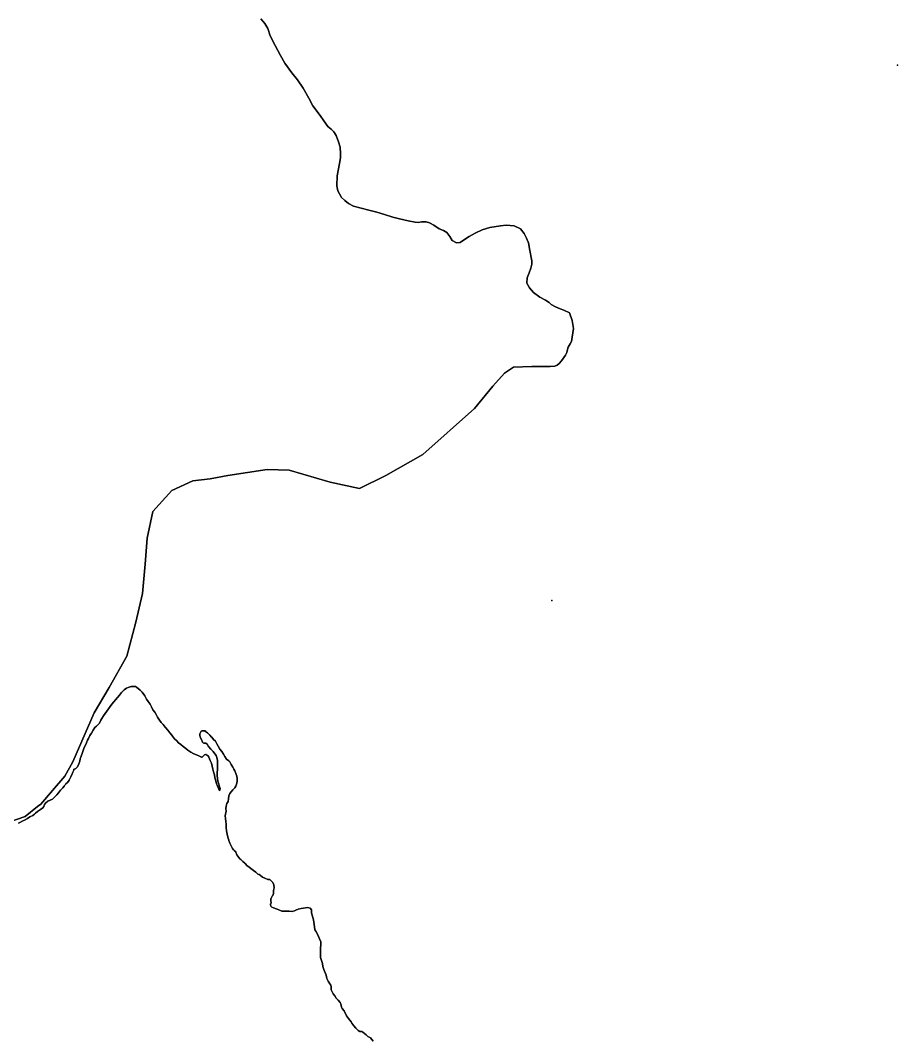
# Model space of a CAD drawing. Header units: inches. Extents: x 11258954 to 11313122, y 3645444 to 3695200.
# Drawn here: x 11282237 to 11285448, y 3667935 to 3671668 of the extents above; entities that cross this region are included whole.
import ezdxf

# ---------------------------------------------------------------- set-up
doc = ezdxf.new("R2010")
doc.units = ezdxf.units.IN
doc.header["$MEASUREMENT"] = 0
for name, color, linetype in [('AnnexationHistory', 183, 'Continuous'), ('PointOfInterest', 52, 'Continuous'), ('ZipCode', 108, 'Continuous')]:
    doc.layers.add(name, color=color, linetype=linetype)

msp = doc.modelspace()

# ---------------------------------------------------------------- linework, layer by layer
at = {"layer": 'AnnexationHistory'}
for points in [[(11282187.214, 3668728.742, 0), (11282254.058, 3668752.615, 0), (11282300.0315, 3668789.0105, 0), (11282311.3525, 3668797.973, 0), (11282354.3235, 3668848.106, 0), (11282399.6815, 3668900.626, 0), (11282428.329, 3668953.146, 0), (11282507.109, 3669132.1915, 0), (11282562.0165, 3669225.2955, 0), (11282626.473, 3669339.8845, 0), (11282659.895, 3669464.023, 0), (11282683.7675, 3669569.0635, 0), (11282693.3165, 3669676.4905, 0), (11282700.4785, 3669771.982, 0), (11282721.964, 3669869.86, 0), (11282791.195, 3669946.253, 0), (11282867.588, 3669982.062, 0), (11282932.0445, 3669989.224, 0), (11282996.5005, 3670001.1605, 0), (11283139.7375, 3670022.646, 0), (11283220.9045, 3670020.2585, 0), (11283371.303, 3669977.2875, 0), (11283478.7305, 3669953.415, 0), (11283574.2215, 3670001.1605, 0), (11283710.2965, 3670077.553, 0), (11283898.891, 3670247.0495, 0), (11283965.735, 3670328.217, 0), (11284008.706, 3670375.9625, 0), (11284042.128, 3670397.448, 0), (11284108.9715, 3670399.8355, 0), (11284175.815, 3670399.8355, 0), (11284193.533, 3670400.9105, 0), (11284201.3285, 3670404.808, 0), (11284208.824, 3670410.8045, 0), (11284217.519, 3670420.6985, 0), (11284232.51, 3670441.3865, 0), (11284236.708, 3670451.2805, 0), (11284239.1065, 3670462.374, 0), (11284242.1045, 3670470.769, 0), (11284249.0005, 3670482.762, 0), (11284253.7975, 3670491.457, 0), (11284260.9935, 3670539.429, 0), (11284256.1965, 3670568.212, 0), (11284246.602, 3670596.995, 0), (11284226.629, 3670606.9075, 0), (11284212.3055, 3670611.2045, 0), (11284195.1175, 3670618.3665, 0), (11284180.078, 3670627.6765, 0), (11284172.9165, 3670634.838, 0), (11284159.309, 3670642.716, 0), (11284137.824, 3670654.1745, 0), (11284114.907, 3670671.3625, 0), (11284100.5835, 3670688.5505, 0), (11284090.4635, 3670706.008, 0), (11284091.9895, 3670724.359, 0), (11284099.8675, 3670743.6955, 0), (11284105.5965, 3670760.8835, 0), (11284108.4615, 3670774.4905, 0), (11284109.1775, 3670787.3815, 0), (11284100.5835, 3670831.068, 0), (11284096.2865, 3670854.7015, 0), (11284095.5705, 3670856.1335, 0), (11284089.841, 3670869.741, 0), (11284081.247, 3670886.929, 0), (11284067.64, 3670904.117, 0), (11284044.7225, 3670915.5755, 0), (11284015.3595, 3670917.724, 0), (11283993.8745, 3670915.5755, 0), (11283955.2015, 3670909.8465, 0), (11283927.271, 3670900.536, 0), (11283902.2055, 3670889.0775, 0), (11283880.004, 3670876.1865, 0), (11283859.2355, 3670862.579, 0), (11283846.3445, 3670854.7015, 0), (11283832.737, 3670852.553, 0), (11283816.9815, 3670861.863, 0), (11283808.3875, 3670876.1865, 0), (11283797.645, 3670890.5095, 0), (11283785.47, 3670898.3875, 0), (11283769.7145, 3670904.833, 0), (11283750.378, 3670917.724, 0), (11283734.6225, 3670926.318, 0), (11283721.731, 3670929.899, 0), (11283705.2595, 3670930.615, 0), (11283694.517, 3670927.7505, 0), (11283681.626, 3670928.4665, 0), (11283655.844, 3670934.196, 0), (11283624.3325, 3670941.3575, 0), (11283599.983, 3670947.087, 0), (11283569.1875, 3670957.1135, 0), (11283541.257, 3670965.7075, 0), (11283512.6105, 3670972.153, 0), (11283456.0335, 3670987.1925, 0), (11283438.129, 3670997.2185, 0), (11283424.522, 3671007.961, 0), (11283410.915, 3671020.852, 0), (11283410.915, 3671021.5685, 0), (11283398.74, 3671043.0535, 0), (11283395.8755, 3671062.39, 0), (11283396.5915, 3671098.9145, 0), (11283404.4695, 3671143.3165, 0), (11283408.228, 3671164.7665, 0), (11283408.61, 3671174.089, 0), (11283408.846, 3671179.849, 0), (11283407.1155, 3671203.338, 0), (11283401.0575, 3671223.3655, 0), (11283392.404, 3671246.607, 0), (11283383.9975, 3671259.959, 0), (11283375.096, 3671268.86, 0), (11283362.239, 3671279.492, 0), (11283347.7745, 3671300.1375, 0), (11283334.052, 3671319.423, 0), (11283307.8435, 3671355.151, 0), (11283293.379, 3671382.4725, 0), (11283272.1155, 3671419.313, 0), (11283251.47, 3671449.478, 0), (11283230.824, 3671476.1815, 0), (11283204.6155, 3671511.415, 0), (11283188.791, 3671539.6015, 0), (11283169.258, 3671575.3295, 0), (11283150.838, 3671611.0575, 0), (11283142.4315, 3671637.8845, 0), (11283131.305, 3671656.1815, 0), (11283125.1235, 3671663.4755, 0), (11283117.229, 3671673.736, 0)], [(11283117.229, 3671673.736, 0), (11283125.1235, 3671663.4755, 0), (11283131.305, 3671656.1815, 0), (11283142.4315, 3671637.8845, 0), (11283150.838, 3671611.0575, 0), (11283169.258, 3671575.3295, 0), (11283188.791, 3671539.6015, 0), (11283204.6155, 3671511.415, 0), (11283230.824, 3671476.1815, 0), (11283251.47, 3671449.478, 0), (11283272.1155, 3671419.313, 0), (11283293.379, 3671382.4725, 0), (11283307.8435, 3671355.151, 0), (11283334.052, 3671319.423, 0), (11283347.7745, 3671300.1375, 0), (11283362.239, 3671279.492, 0), (11283375.096, 3671268.86, 0), (11283383.9975, 3671259.959, 0), (11283392.404, 3671246.607, 0), (11283401.0575, 3671223.3655, 0), (11283407.1155, 3671203.338, 0), (11283408.846, 3671179.849, 0), (11283408.61, 3671174.089, 0), (11283408.228, 3671164.7665, 0), (11283404.4695, 3671143.3165, 0), (11283396.5915, 3671098.9145, 0), (11283395.8755, 3671062.39, 0), (11283398.74, 3671043.0535, 0), (11283410.915, 3671021.5685, 0), (11283410.915, 3671020.852, 0), (11283424.522, 3671007.961, 0), (11283438.129, 3670997.2185, 0), (11283456.0335, 3670987.1925, 0), (11283512.6105, 3670972.153, 0), (11283541.257, 3670965.7075, 0), (11283569.1875, 3670957.1135, 0), (11283599.983, 3670947.087, 0), (11283624.3325, 3670941.3575, 0), (11283655.844, 3670934.196, 0), (11283681.626, 3670928.4665, 0), (11283694.517, 3670927.7505, 0), (11283705.2595, 3670930.615, 0), (11283721.731, 3670929.899, 0), (11283734.6225, 3670926.318, 0), (11283750.378, 3670917.724, 0), (11283769.7145, 3670904.833, 0), (11283785.47, 3670898.3875, 0), (11283797.645, 3670890.5095, 0), (11283808.3875, 3670876.1865, 0), (11283816.9815, 3670861.863, 0), (11283832.737, 3670852.553, 0), (11283846.3445, 3670854.7015, 0), (11283859.2355, 3670862.579, 0), (11283880.004, 3670876.1865, 0), (11283902.2055, 3670889.0775, 0), (11283927.271, 3670900.536, 0), (11283955.2015, 3670909.8465, 0), (11283993.8745, 3670915.5755, 0), (11284015.3595, 3670917.724, 0), (11284044.7225, 3670915.5755, 0), (11284067.64, 3670904.117, 0), (11284081.247, 3670886.929, 0), (11284089.841, 3670869.741, 0), (11284095.5705, 3670856.1335, 0), (11284096.2865, 3670854.7015, 0), (11284100.5835, 3670831.068, 0), (11284109.1775, 3670787.3815, 0), (11284108.4615, 3670774.4905, 0), (11284105.5965, 3670760.8835, 0), (11284099.8675, 3670743.6955, 0), (11284091.9895, 3670724.359, 0), (11284090.4635, 3670706.008, 0), (11284100.5835, 3670688.5505, 0), (11284114.907, 3670671.3625, 0), (11284137.824, 3670654.1745, 0), (11284159.309, 3670642.716, 0), (11284172.9165, 3670634.838, 0), (11284180.078, 3670627.6765, 0), (11284195.1175, 3670618.3665, 0), (11284212.3055, 3670611.2045, 0), (11284226.629, 3670606.9075, 0), (11284246.602, 3670596.995, 0), (11284256.1965, 3670568.212, 0), (11284260.9935, 3670539.429, 0), (11284253.7975, 3670491.457, 0), (11284249.0005, 3670482.762, 0), (11284242.1045, 3670470.769, 0), (11284239.1065, 3670462.374, 0), (11284236.708, 3670451.2805, 0), (11284232.51, 3670441.3865, 0), (11284217.519, 3670420.6985, 0), (11284208.824, 3670410.8045, 0), (11284201.3285, 3670404.808, 0), (11284193.533, 3670400.9105, 0), (11284175.815, 3670399.8355, 0), (11284108.9715, 3670399.8355, 0), (11284042.128, 3670397.448, 0), (11284008.706, 3670375.9625, 0), (11283965.735, 3670328.217, 0), (11283898.891, 3670247.0495, 0), (11283710.2965, 3670077.553, 0), (11283574.2215, 3670001.1605, 0), (11283478.7305, 3669953.415, 0), (11283371.303, 3669977.2875, 0), (11283220.9045, 3670020.2585, 0), (11283139.7375, 3670022.646, 0), (11282996.5005, 3670001.1605, 0), (11282932.0445, 3669989.224, 0), (11282867.588, 3669982.062, 0), (11282791.195, 3669946.253, 0), (11282721.964, 3669869.86, 0), (11282700.4785, 3669771.982, 0), (11282693.3165, 3669676.4905, 0), (11282683.7675, 3669569.0635, 0), (11282659.895, 3669464.023, 0), (11282626.473, 3669339.8845, 0), (11282562.0165, 3669225.2955, 0), (11282507.109, 3669132.1915, 0), (11282428.329, 3668953.146, 0), (11282399.6815, 3668900.626, 0), (11282354.3235, 3668848.106, 0), (11282311.3525, 3668797.973, 0), (11282300.0315, 3668789.0105, 0), (11282254.058, 3668752.615, 0), (11282187.214, 3668728.742, 0)]]:
    msp.add_polyline3d(points, dxfattribs=at)
at = {"layer": 'PointOfInterest'}
for p in [(11285447.9361, 3671504.0094), (11284182.6709, 3669543.703)]:
    msp.add_point(p, dxfattribs=at)
at = {"layer": 'ZipCode'}
for points in [[(11282230, 3668728, 0), (11282240, 3668733.25, 0), (11282241, 3668734, 0), (11282252, 3668739.25, 0), (11282263, 3668744.5, 0), (11282272, 3668750.75, 0), (11282282, 3668756, 0), (11282288, 3668760.5, 0), (11282292, 3668764.25, 0), (11282300, 3668770.75, 0), (11282310, 3668778, 0), (11282319, 3668784.25, 0), (11282323, 3668788.75, 0), (11282324, 3668793.75, 0), (11282325, 3668795.75, 0), (11282329, 3668801.25, 0), (11282337, 3668808, 0), (11282346, 3668812.75, 0), (11282354, 3668816.25, 0), (11282362, 3668823.75, 0), (11282370, 3668832.25, 0), (11282376, 3668838.5, 0), (11282384, 3668848.75, 0), (11282392, 3668857.25, 0), (11282397, 3668863.5, 0), (11282398, 3668866, 0), (11282403, 3668871.25, 0), (11282403, 3668871.5, 0), (11282410, 3668877.5, 0), (11282416, 3668886, 0), (11282422, 3668897.25, 0), (11282424, 3668903.75, 0), (11282425, 3668904.75, 0), (11282429, 3668914.75, 0), (11282433, 3668922.25, 0), (11282433, 3668925.5, 0), (11282435, 3668925.5, 0), (11282440, 3668928, 0), (11282446, 3668934.75, 0), (11282451, 3668945, 0), (11282455, 3668954.75, 0), (11282456, 3668963.25, 0), (11282459, 3668973.75, 0), (11282463, 3668983.25, 0), (11282467, 3668993.75, 0), (11282471, 3669004.75, 0), (11282475, 3669014, 0), (11282479, 3669021.75, 0), (11282483, 3669032, 0), (11282486, 3669037.75, 0), (11282491, 3669048.5, 0), (11282497, 3669057.75, 0), (11282503, 3669068, 0), (11282510, 3669078.5, 0), (11282516, 3669083.5, 0), (11282523, 3669090.25, 0), (11282527, 3669094.5, 0), (11282531, 3669105.75, 0), (11282535, 3669111.75, 0), (11282541, 3669120.75, 0), (11282547, 3669129, 0), (11282553, 3669138.25, 0), (11282560, 3669146.5, 0), (11282566, 3669154.75, 0), (11282572, 3669164, 0), (11282579, 3669171.75, 0), (11282585, 3669180, 0), (11282592, 3669188.25, 0), (11282600, 3669196.75, 0), (11282607, 3669207, 0), (11282617, 3669216.25, 0), (11282625, 3669222.75, 0), (11282632, 3669225.25, 0), (11282642, 3669228, 0), (11282649, 3669228.75, 0), (11282658, 3669228, 0), (11282662, 3669225.75, 0), (11282675, 3669215, 0), (11282683, 3669208, 0), (11282693, 3669193.75, 0), (11282699, 3669182.5, 0), (11282705, 3669173.75, 0), (11282712, 3669164, 0), (11282717, 3669153.75, 0), (11282722, 3669142.75, 0), (11282729, 3669134, 0), (11282734, 3669125.5, 0), (11282739, 3669116, 0), (11282746, 3669104.75, 0), (11282752, 3669096.75, 0), (11282760, 3669088.75, 0), (11282767, 3669080, 0), (11282768, 3669077.75, 0), (11282777, 3669068.25, 0), (11282784, 3669059, 0), (11282791, 3669050, 0), (11282794, 3669046, 0), (11282801, 3669037, 0), (11282809, 3669029.25, 0), (11282816, 3669022.5, 0), (11282824, 3669016.25, 0), (11282833, 3669009, 0), (11282842, 3669002, 0), (11282850, 3668994.75, 0), (11282861, 3668988.25, 0), (11282872, 3668981.5, 0), (11282881, 3668978.25, 0), (11282892, 3668973.25, 0), (11282900, 3668969.75, 0), (11282902, 3668970, 0), (11282903, 3668971, 0), (11282911, 3668978.25, 0), (11282915, 3668980, 0), (11282917, 3668979.25, 0), (11282920, 3668977, 0), (11282925, 3668973.25, 0), (11282927, 3668969.5, 0), (11282932, 3668958, 0), (11282936, 3668948, 0), (11282939, 3668936.5, 0), (11282941, 3668925.5, 0), (11282944, 3668915.5, 0), (11282947, 3668904.75, 0), (11282949, 3668893.75, 0), (11282952, 3668883.25, 0), (11282955, 3668872, 0), (11282957, 3668866.75, 0), (11282961, 3668858.5, 0), (11282965, 3668849.25, 0), (11282967, 3668848, 0), (11282967, 3668848.75, 0), (11282968, 3668855, 0), (11282966, 3668861, 0), (11282963, 3668871.25, 0), (11282960, 3668881.25, 0), (11282958, 3668891.75, 0), (11282957, 3668902, 0), (11282957, 3668913.5, 0), (11282958, 3668924, 0), (11282959, 3668934.5, 0), (11282959, 3668946.5, 0), (11282958, 3668957.5, 0), (11282956, 3668968.75, 0), (11282953, 3668976.25, 0), (11282949, 3668982, 0), (11282942, 3668991, 0), (11282934, 3668999.25, 0), (11282926, 3669008.25, 0), (11282921, 3669017, 0), (11282916, 3669021, 0), (11282909, 3669021.25, 0), (11282906, 3669022, 0), (11282904, 3669025, 0), (11282900, 3669034.75, 0), (11282895, 3669042.75, 0), (11282894, 3669049.75, 0), (11282894, 3669055.25, 0), (11282897, 3669062, 0), (11282899, 3669065.25, 0), (11282902, 3669065.75, 0), (11282913, 3669065.5, 0), (11282913, 3669066, 0), (11282916, 3669062.75, 0), (11282918, 3669061, 0), (11282922, 3669058.25, 0), (11282930, 3669050.25, 0), (11282937, 3669043.25, 0), (11282938, 3669043, 0), (11282944, 3669034.75, 0), (11282951, 3669028.25, 0), (11282956, 3669018.75, 0), (11282961, 3669009.5, 0), (11282967, 3668999.5, 0), (11282974, 3668990.5, 0), (11282980, 3668980.75, 0), (11282985, 3668971.75, 0), (11282991, 3668962.5, 0), (11283000, 3668956.75, 0), (11283003, 3668952, 0), (11283008, 3668942.5, 0), (11283015, 3668933.25, 0), (11283018, 3668925.5, 0), (11283022, 3668919.5, 0), (11283025, 3668909.5, 0), (11283029, 3668899.5, 0), (11283030, 3668891.75, 0), (11283031, 3668883, 0), (11283029, 3668874.25, 0), (11283026, 3668863.5, 0), (11283022, 3668857.5, 0), (11283015, 3668849.5, 0), (11283008, 3668842.25, 0), (11283004, 3668837, 0), (11283000, 3668827.75, 0), (11282999, 3668817.5, 0), (11282997, 3668807.25, 0), (11282993, 3668800, 0), (11282990, 3668790.5, 0), (11282989, 3668782.25, 0), (11282990, 3668771.5, 0), (11282988, 3668761.5, 0), (11282987, 3668755.25, 0), (11282988, 3668744.5, 0), (11282989, 3668733.75, 0), (11282990, 3668723.75, 0), (11282990, 3668717.5, 0), (11282990, 3668712, 0), (11282992, 3668699.5, 0), (11282994, 3668688, 0), (11282996, 3668677.25, 0), (11283000, 3668665.75, 0), (11283000, 3668664.25, 0), (11283003, 3668654.75, 0), (11283008, 3668644.75, 0), (11283013, 3668634.75, 0), (11283017, 3668630, 0), (11283020, 3668628.25, 0), (11283025, 3668622.5, 0), (11283025, 3668622, 0), (11283029, 3668612.5, 0), (11283033, 3668606.75, 0), (11283040, 3668597.5, 0), (11283044, 3668595.25, 0), (11283051, 3668588, 0), (11283059, 3668581, 0), (11283060, 3668580, 0), (11283067, 3668572.25, 0), (11283073, 3668568, 0), (11283081, 3668562.25, 0), (11283090, 3668554.5, 0), (11283099, 3668548, 0), (11283100, 3668546.75, 0), (11283106, 3668540.75, 0), (11283111, 3668540, 0), (11283115, 3668537.5, 0), (11283123, 3668529.75, 0), (11283132, 3668526.25, 0), (11283143, 3668522, 0), (11283150, 3668521.5, 0), (11283159, 3668513, 0), (11283161, 3668510.75, 0), (11283165, 3668502.5, 0), (11283166, 3668490.75, 0), (11283164, 3668482, 0), (11283163, 3668470, 0), (11283161, 3668463.25, 0), (11283160, 3668462.5, 0), (11283156, 3668455.75, 0), (11283154, 3668450, 0), (11283154, 3668444.75, 0), (11283155, 3668434.75, 0), (11283153, 3668432.25, 0), (11283153, 3668428.75, 0), (11283154, 3668424, 0), (11283157, 3668420.75, 0), (11283163, 3668418.5, 0), (11283173, 3668414.75, 0), (11283176.961, 3668413.235, 0), (11283177.1585, 3668413.1625, 0), (11283183.45, 3668410.85, 0), (11283193.45, 3668406.15, 0), (11283198.6, 3668405.7, 0), (11283220.8, 3668405.5, 0), (11283231.3, 3668404.6, 0), (11283240.65, 3668407.25, 0), (11283245.55, 3668409.75, 0), (11283254.1, 3668412.65, 0), (11283264.65, 3668415.3, 0), (11283288.65, 3668418.95, 0), (11283297.1, 3668416.75, 0), (11283302.8, 3668410.9, 0), (11283302.147, 3668399.423, 0), (11283309.6045, 3668374.4215, 0), (11283313.8, 3668348.9, 0), (11283314.75, 3668337.35, 0), (11283318.15, 3668332.4, 0), (11283323.4, 3668323.45, 0), (11283336.1, 3668293.9, 0), (11283337.25, 3668286.7, 0), (11283335.6, 3668267.4, 0), (11283335.35, 3668257.2, 0), (11283335.6, 3668236.15, 0), (11283338.55, 3668225.3, 0), (11283343.05, 3668214.45, 0), (11283344.3, 3668202.5, 0), (11283347.25, 3668191.95, 0), (11283356.05, 3668170.8, 0), (11283359.25, 3668159.15, 0), (11283364, 3668149.2, 0), (11283369.65, 3668140.1, 0), (11283373.15, 3668134.6, 0), (11283374.15, 3668129.1, 0), (11283374.55, 3668118.15, 0), (11283376.6, 3668112.95, 0), (11283381.25, 3668103.3, 0), (11283387.65, 3668096, 0), (11283393.15, 3668087.15, 0), (11283400.5, 3668079.75, 0), (11283407.85, 3668071.3, 0), (11283410.5, 3668065.9, 0), (11283412, 3668053.95, 0), (11283414.35, 3668049.15, 0), (11283422.45, 3668040.6, 0), (11283431.25, 3668022.75, 0), (11283437.45, 3668013.1, 0), (11283447.35, 3668000, 0), (11283450.5, 3667995.85, 0), (11283456.95, 3667985.95, 0), (11283464.75, 3667977.35, 0), (11283473.05, 3667969.05, 0), (11283479.75, 3667965.35, 0), (11283486.5, 3667964.95, 0), (11283490.6, 3667963.05, 0), (11283497.1, 3667958.15, 0), (11283502.2, 3667952.5, 0), (11283508.75, 3667946.65, 0), (11283518.75, 3667941.4, 0), (11283528.8, 3667929.55, 0)], [(11283528.8, 3667929.55, 0), (11283518.75, 3667941.4, 0), (11283508.75, 3667946.65, 0), (11283502.2, 3667952.5, 0), (11283497.1, 3667958.15, 0), (11283490.6, 3667963.05, 0), (11283486.5, 3667964.95, 0), (11283479.75, 3667965.35, 0), (11283473.05, 3667969.05, 0), (11283464.75, 3667977.35, 0), (11283456.95, 3667985.95, 0), (11283450.5, 3667995.85, 0), (11283447.35, 3668000, 0), (11283437.45, 3668013.1, 0), (11283431.25, 3668022.75, 0), (11283422.45, 3668040.6, 0), (11283414.35, 3668049.15, 0), (11283412, 3668053.95, 0), (11283410.5, 3668065.9, 0), (11283407.85, 3668071.3, 0), (11283400.5, 3668079.75, 0), (11283393.15, 3668087.15, 0), (11283387.65, 3668096, 0), (11283381.25, 3668103.3, 0), (11283376.6, 3668112.95, 0), (11283374.55, 3668118.15, 0), (11283374.15, 3668129.1, 0), (11283373.15, 3668134.6, 0), (11283369.65, 3668140.1, 0), (11283364, 3668149.2, 0), (11283359.25, 3668159.15, 0), (11283356.05, 3668170.8, 0), (11283347.25, 3668191.95, 0), (11283344.3, 3668202.5, 0), (11283343.05, 3668214.45, 0), (11283338.55, 3668225.3, 0), (11283335.6, 3668236.15, 0), (11283335.35, 3668257.2, 0), (11283335.6, 3668267.4, 0), (11283337.25, 3668286.7, 0), (11283336.1, 3668293.9, 0), (11283323.4, 3668323.45, 0), (11283318.15, 3668332.4, 0), (11283314.75, 3668337.35, 0), (11283313.8, 3668348.9, 0), (11283309.6045, 3668374.4215, 0), (11283302.147, 3668399.423, 0), (11283302.8, 3668410.9, 0), (11283297.1, 3668416.75, 0), (11283288.65, 3668418.95, 0), (11283264.65, 3668415.3, 0), (11283254.1, 3668412.65, 0), (11283245.55, 3668409.75, 0), (11283240.65, 3668407.25, 0), (11283231.3, 3668404.6, 0), (11283220.8, 3668405.5, 0), (11283198.6, 3668405.7, 0), (11283193.45, 3668406.15, 0), (11283183.45, 3668410.85, 0), (11283177.1585, 3668413.1625, 0), (11283176.961, 3668413.235, 0), (11283173, 3668414.75, 0), (11283163, 3668418.5, 0), (11283157, 3668420.75, 0), (11283154, 3668424, 0), (11283153, 3668428.75, 0), (11283153, 3668432.25, 0), (11283155, 3668434.75, 0), (11283154, 3668444.75, 0), (11283154, 3668450, 0), (11283156, 3668455.75, 0), (11283160, 3668462.5, 0), (11283161, 3668463.25, 0), (11283163, 3668470, 0), (11283164, 3668482, 0), (11283166, 3668490.75, 0), (11283165, 3668502.5, 0), (11283161, 3668510.75, 0), (11283159, 3668513, 0), (11283150, 3668521.5, 0), (11283143, 3668522, 0), (11283132, 3668526.25, 0), (11283123, 3668529.75, 0), (11283115, 3668537.5, 0), (11283111, 3668540, 0), (11283106, 3668540.75, 0), (11283100, 3668546.75, 0), (11283099, 3668548, 0), (11283090, 3668554.5, 0), (11283081, 3668562.25, 0), (11283073, 3668568, 0), (11283067, 3668572.25, 0), (11283060, 3668580, 0), (11283059, 3668581, 0), (11283051, 3668588, 0), (11283044, 3668595.25, 0), (11283040, 3668597.5, 0), (11283033, 3668606.75, 0), (11283029, 3668612.5, 0), (11283025, 3668622, 0), (11283025, 3668622.5, 0), (11283020, 3668628.25, 0), (11283017, 3668630, 0), (11283013, 3668634.75, 0), (11283008, 3668644.75, 0), (11283003, 3668654.75, 0), (11283000, 3668664.25, 0), (11283000, 3668665.75, 0), (11282996, 3668677.25, 0), (11282994, 3668688, 0), (11282992, 3668699.5, 0), (11282990, 3668712, 0), (11282990, 3668717.5, 0), (11282990, 3668723.75, 0), (11282989, 3668733.75, 0), (11282988, 3668744.5, 0), (11282987, 3668755.25, 0), (11282988, 3668761.5, 0), (11282990, 3668771.5, 0), (11282989, 3668782.25, 0), (11282990, 3668790.5, 0), (11282993, 3668800, 0), (11282997, 3668807.25, 0), (11282999, 3668817.5, 0), (11283000, 3668827.75, 0), (11283004, 3668837, 0), (11283008, 3668842.25, 0), (11283015, 3668849.5, 0), (11283022, 3668857.5, 0), (11283026, 3668863.5, 0), (11283029, 3668874.25, 0), (11283031, 3668883, 0), (11283030, 3668891.75, 0), (11283029, 3668899.5, 0), (11283025, 3668909.5, 0), (11283022, 3668919.5, 0), (11283018, 3668925.5, 0), (11283015, 3668933.25, 0), (11283008, 3668942.5, 0), (11283003, 3668952, 0), (11283000, 3668956.75, 0), (11282991, 3668962.5, 0), (11282985, 3668971.75, 0), (11282980, 3668980.75, 0), (11282974, 3668990.5, 0), (11282967, 3668999.5, 0), (11282961, 3669009.5, 0), (11282956, 3669018.75, 0), (11282951, 3669028.25, 0), (11282944, 3669034.75, 0), (11282938, 3669043, 0), (11282937, 3669043.25, 0), (11282930, 3669050.25, 0), (11282922, 3669058.25, 0), (11282918, 3669061, 0), (11282916, 3669062.75, 0), (11282913, 3669066, 0), (11282913, 3669065.5, 0), (11282902, 3669065.75, 0), (11282899, 3669065.25, 0), (11282897, 3669062, 0), (11282894, 3669055.25, 0), (11282894, 3669049.75, 0), (11282895, 3669042.75, 0), (11282900, 3669034.75, 0), (11282904, 3669025, 0), (11282906, 3669022, 0), (11282909, 3669021.25, 0), (11282916, 3669021, 0), (11282921, 3669017, 0), (11282926, 3669008.25, 0), (11282934, 3668999.25, 0), (11282942, 3668991, 0), (11282949, 3668982, 0), (11282953, 3668976.25, 0), (11282956, 3668968.75, 0), (11282958, 3668957.5, 0), (11282959, 3668946.5, 0), (11282959, 3668934.5, 0), (11282958, 3668924, 0), (11282957, 3668913.5, 0), (11282957, 3668902, 0), (11282958, 3668891.75, 0), (11282960, 3668881.25, 0), (11282963, 3668871.25, 0), (11282966, 3668861, 0), (11282968, 3668855, 0), (11282967, 3668848.75, 0), (11282967, 3668848, 0), (11282965, 3668849.25, 0), (11282961, 3668858.5, 0), (11282957, 3668866.75, 0), (11282955, 3668872, 0), (11282952, 3668883.25, 0), (11282949, 3668893.75, 0), (11282947, 3668904.75, 0), (11282944, 3668915.5, 0), (11282941, 3668925.5, 0), (11282939, 3668936.5, 0), (11282936, 3668948, 0), (11282932, 3668958, 0), (11282927, 3668969.5, 0), (11282925, 3668973.25, 0), (11282920, 3668977, 0), (11282917, 3668979.25, 0), (11282915, 3668980, 0), (11282911, 3668978.25, 0), (11282903, 3668971, 0), (11282902, 3668970, 0), (11282900, 3668969.75, 0), (11282892, 3668973.25, 0), (11282881, 3668978.25, 0), (11282872, 3668981.5, 0), (11282861, 3668988.25, 0), (11282850, 3668994.75, 0), (11282842, 3669002, 0), (11282833, 3669009, 0), (11282824, 3669016.25, 0), (11282816, 3669022.5, 0), (11282809, 3669029.25, 0), (11282801, 3669037, 0), (11282794, 3669046, 0), (11282791, 3669050, 0), (11282784, 3669059, 0), (11282777, 3669068.25, 0), (11282768, 3669077.75, 0), (11282767, 3669080, 0), (11282760, 3669088.75, 0), (11282752, 3669096.75, 0), (11282746, 3669104.75, 0), (11282739, 3669116, 0), (11282734, 3669125.5, 0), (11282729, 3669134, 0), (11282722, 3669142.75, 0), (11282717, 3669153.75, 0), (11282712, 3669164, 0), (11282705, 3669173.75, 0), (11282699, 3669182.5, 0), (11282693, 3669193.75, 0), (11282683, 3669208, 0), (11282675, 3669215, 0), (11282662, 3669225.75, 0), (11282658, 3669228, 0), (11282649, 3669228.75, 0), (11282642, 3669228, 0), (11282632, 3669225.25, 0), (11282625, 3669222.75, 0), (11282617, 3669216.25, 0), (11282607, 3669207, 0), (11282600, 3669196.75, 0), (11282592, 3669188.25, 0), (11282585, 3669180, 0), (11282579, 3669171.75, 0), (11282572, 3669164, 0), (11282566, 3669154.75, 0), (11282560, 3669146.5, 0), (11282553, 3669138.25, 0), (11282547, 3669129, 0), (11282541, 3669120.75, 0), (11282535, 3669111.75, 0), (11282531, 3669105.75, 0), (11282527, 3669094.5, 0), (11282523, 3669090.25, 0), (11282516, 3669083.5, 0), (11282510, 3669078.5, 0), (11282503, 3669068, 0), (11282497, 3669057.75, 0), (11282491, 3669048.5, 0), (11282486, 3669037.75, 0), (11282483, 3669032, 0), (11282479, 3669021.75, 0), (11282475, 3669014, 0), (11282471, 3669004.75, 0), (11282467, 3668993.75, 0), (11282463, 3668983.25, 0), (11282459, 3668973.75, 0), (11282456, 3668963.25, 0), (11282455, 3668954.75, 0), (11282451, 3668945, 0), (11282446, 3668934.75, 0), (11282440, 3668928, 0), (11282435, 3668925.5, 0), (11282433, 3668925.5, 0), (11282433, 3668922.25, 0), (11282429, 3668914.75, 0), (11282425, 3668904.75, 0), (11282424, 3668903.75, 0), (11282422, 3668897.25, 0), (11282416, 3668886, 0), (11282410, 3668877.5, 0), (11282403, 3668871.5, 0), (11282403, 3668871.25, 0), (11282398, 3668866, 0), (11282397, 3668863.5, 0), (11282392, 3668857.25, 0), (11282384, 3668848.75, 0), (11282376, 3668838.5, 0), (11282370, 3668832.25, 0), (11282362, 3668823.75, 0), (11282354, 3668816.25, 0), (11282346, 3668812.75, 0), (11282337, 3668808, 0), (11282329, 3668801.25, 0), (11282325, 3668795.75, 0), (11282324, 3668793.75, 0), (11282323, 3668788.75, 0), (11282319, 3668784.25, 0), (11282310, 3668778, 0), (11282300, 3668770.75, 0), (11282292, 3668764.25, 0), (11282288, 3668760.5, 0), (11282282, 3668756, 0), (11282272, 3668750.75, 0), (11282263, 3668744.5, 0), (11282252, 3668739.25, 0), (11282241, 3668734, 0), (11282240, 3668733.25, 0), (11282230, 3668728, 0)]]:
    msp.add_polyline3d(points, dxfattribs=at)

doc.saveas('drawing.dxf')
